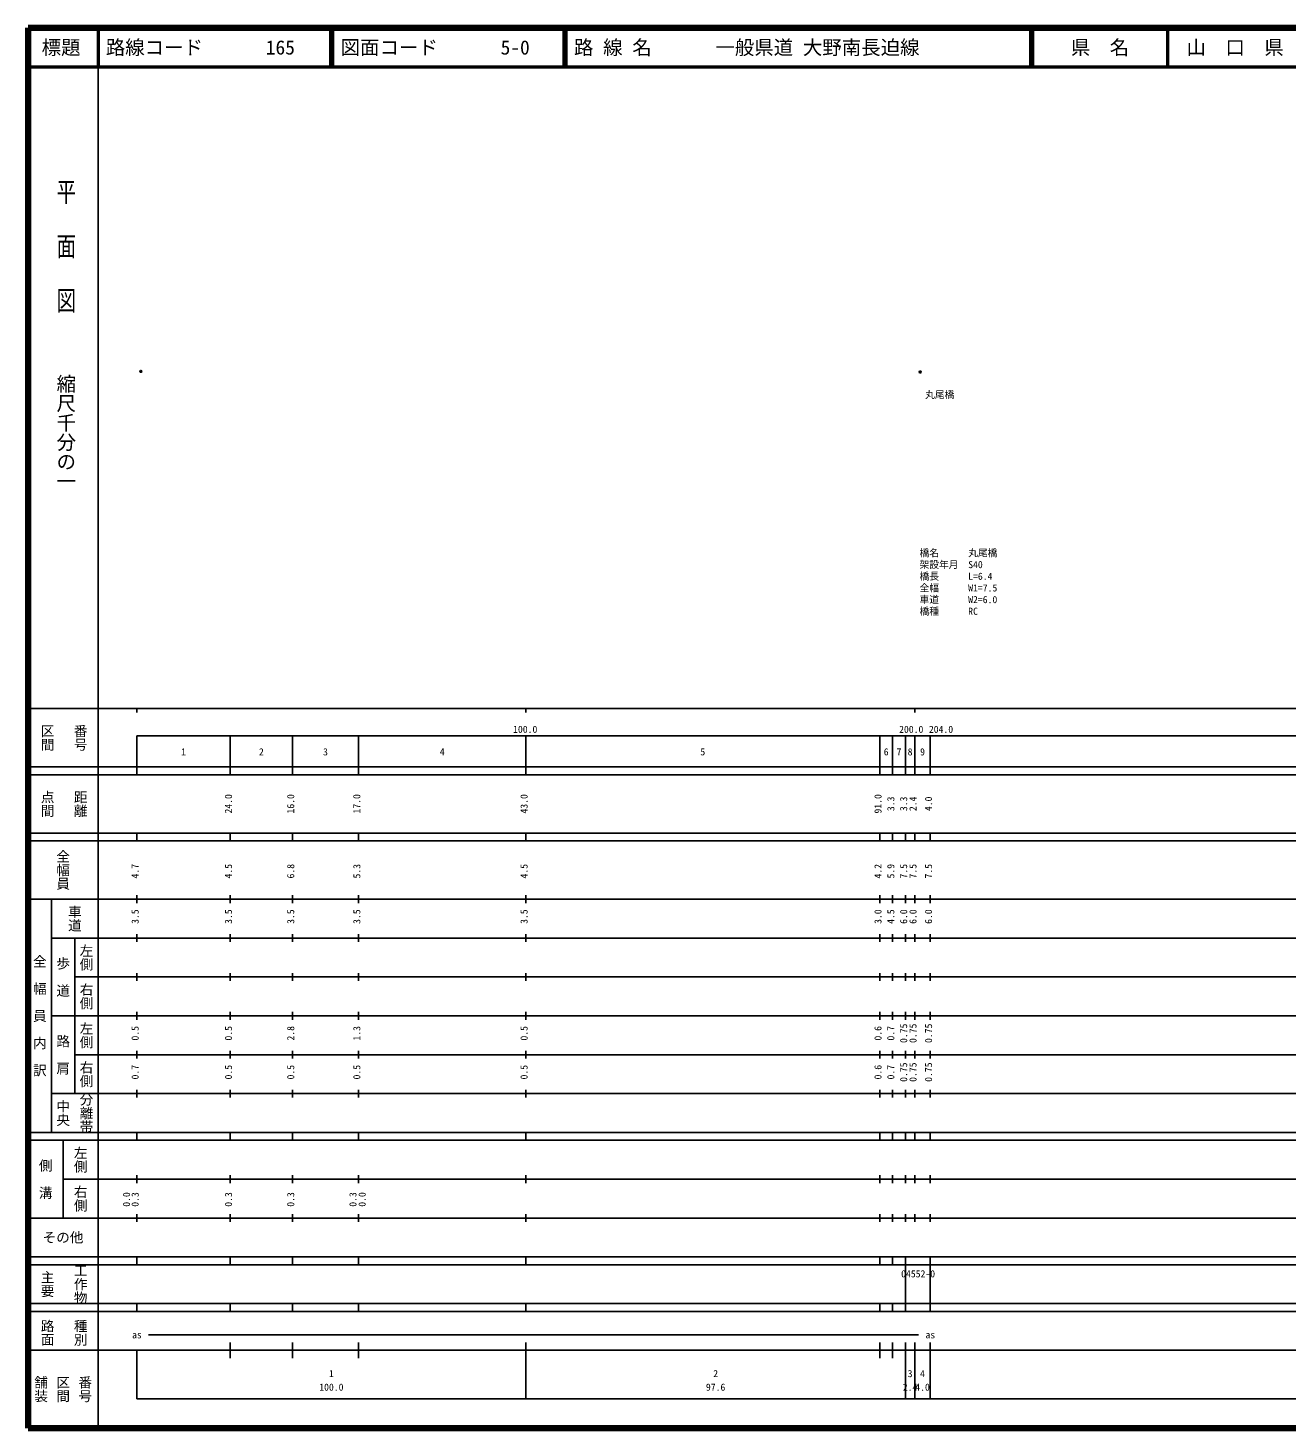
# Model space of a CAD drawing. Units: millimetres on the paper, with parts at other scales. Extents: x 40 to 680, y 20 to 380.
# Drawn here: x 40 to 363.7, y 20 to 380 of the extents above; entities that cross this region are included whole.
import ezdxf
from ezdxf.enums import TextEntityAlignment as Align

# ---------------------------------------------------------------- set-up
doc = ezdxf.new("R2010")
doc.units = ezdxf.units.MM
doc.header["$PDMODE"] = 32
doc.header["$PDSIZE"] = 0.5
for name, color, linetype in [('M-BGD', 7, 'Continuous'), ('M-OTRS', 6, 'Continuous'), ('M-TTL-TXT', 7, 'Continuous')]:
    doc.layers.add(name, color=color, linetype=linetype)
for name, color, linetype, lineweight in [('M-TTL', 2, 'Continuous', 140), ('M-TTL-BAND', 7, 'Continuous', 25), ('M-TTL-LINE', 7, 'Continuous', 50)]:
    doc.layers.add(name, color=color, linetype=linetype, lineweight=lineweight)
doc.styles.add('@ＭＳ ゴシック', font='')
doc.styles.add('ＭＳ ゴシック', font='')
doc.styles.get('@ＭＳ ゴシック').set_extended_font_data('@MS Gothic')
doc.styles.get('ＭＳ ゴシック').set_extended_font_data('MS Gothic')

msp = doc.modelspace()

# ---------------------------------------------------------------- linework, layer by layer
at = {"layer": 'M-OTRS'}
for p in [(69.03, 291.708), (269.413, 291.541)]:
    msp.add_point(p, dxfattribs=at)
at = {"layer": 'M-TTL'}
for p, q in [((40, 380), (40, 20)), ((680, 380), (40, 380)), ((40, 20), (680, 20))]:
    msp.add_line(p, q, dxfattribs=at)
at = {"layer": 'M-TTL-BAND'}
for p, q in [((58, 370), (58, 20)), ((40, 205), (579, 205)), ((68, 205), (68, 204)), ((168, 205), (168, 204)), ((268, 205), (268, 204)), ((68, 198), (579, 198)), ((68, 198), (68, 188)), ((92, 188), (92, 198)), ((108, 188), (108, 198)), ((125, 188), (125, 198)), ((168, 188), (168, 198)), ((259, 188), (259, 198)), ((262.3, 188), (262.3, 198)), ((265.6, 188), (265.6, 198)), ((268, 188), (268, 198)), ((272, 188), (272, 198)), ((40, 190), (579, 190)), ((40, 188), (579, 188)), ((40, 173), (579, 173)), ((68, 171), (68, 173)), ((92, 171), (92, 173)), ((108, 171), (108, 173)), ((125, 171), (125, 173)), ((168, 171), (168, 173)), ((259, 171), (259, 173)), ((262.3, 171), (262.3, 173)), ((265.6, 171), (265.6, 173)), ((268, 171), (268, 173)), ((272, 171), (272, 173)), ((40, 171), (579, 171)), ((40, 156), (579, 156)), ((46, 96), (46, 156)), ((68, 155), (68, 157)), ((92, 155), (92, 157)), ((108, 155), (108, 157)), ((125, 155), (125, 157)), ((168, 155), (168, 157)), ((259, 155), (259, 157)), ((262.3, 155), (262.3, 157)), ((265.6, 155), (265.6, 157)), ((268, 155), (268, 157)), ((272, 155), (272, 157)), ((46, 146), (579, 146)), ((52, 146), (52, 106)), ((68, 145), (68, 147)), ((92, 145), (92, 147)), ((108, 145), (108, 147)), ((125, 145), (125, 147)), ((168, 145), (168, 147)), ((259, 145), (259, 147)), ((262.3, 145), (262.3, 147)), ((265.6, 145), (265.6, 147)), ((268, 145), (268, 147)), ((272, 145), (272, 147)), ((68, 135), (68, 137)), ((92, 135), (92, 137)), ((108, 135), (108, 137)), ((125, 135), (125, 137)), ((168, 135), (168, 137)), ((259, 135), (259, 137)), ((262.3, 135), (262.3, 137)), ((265.6, 135), (265.6, 137)), ((268, 135), (268, 137)), ((272, 135), (272, 137)), ((52, 136), (579, 136)), ((46, 126), (579, 126)), ((68, 125), (68, 127)), ((92, 125), (92, 127)), ((108, 125), (108, 127)), ((125, 125), (125, 127)), ((168, 125), (168, 127)), ((259, 125), (259, 127)), ((262.3, 125), (262.3, 127)), ((265.6, 125), (265.6, 127)), ((268, 125), (268, 127)), ((272, 125), (272, 127)), ((52, 116), (579, 116)), ((68, 115), (68, 117)), ((92, 115), (92, 117)), ((108, 115), (108, 117)), ((125, 115), (125, 117)), ((168, 115), (168, 117)), ((259, 115), (259, 117)), ((262.3, 115), (262.3, 117)), ((265.6, 115), (265.6, 117)), ((268, 115), (268, 117)), ((272, 115), (272, 117)), ((46, 106), (579, 106)), ((68, 105), (68, 107)), ((92, 105), (92, 107)), ((108, 105), (108, 107)), ((125, 105), (125, 107)), ((168, 105), (168, 107)), ((259, 105), (259, 107)), ((262.3, 105), (262.3, 107)), ((265.6, 105), (265.6, 107)), ((268, 105), (268, 107)), ((272, 105), (272, 107)), ((40, 96), (579, 96)), ((40, 94), (579, 94)), ((49, 94), (49, 74)), ((68, 94), (68, 96)), ((92, 94), (92, 96)), ((108, 94), (108, 96)), ((125, 94), (125, 96)), ((168, 94), (168, 96)), ((259, 94), (259, 96)), ((262.3, 94), (262.3, 96)), ((265.6, 94), (265.6, 96)), ((268, 94), (268, 96)), ((272, 94), (272, 96)), ((49, 84), (579, 84)), ((68, 83), (68, 85)), ((92, 83), (92, 85)), ((108, 83), (108, 85)), ((125, 83), (125, 85)), ((168, 83), (168, 85)), ((259, 83), (259, 85)), ((262.3, 83), (262.3, 85)), ((265.6, 83), (265.6, 85)), ((268, 83), (268, 85)), ((272, 83), (272, 85)), ((40, 74), (579, 74)), ((68, 73), (68, 75)), ((92, 73), (92, 75)), ((108, 73), (108, 75)), ((125, 73), (125, 75)), ((168, 73), (168, 75)), ((259, 73), (259, 75)), ((262.3, 73), (262.3, 75)), ((265.6, 73), (265.6, 75)), ((268, 73), (268, 75)), ((272, 73), (272, 75)), ((40, 64), (579, 64)), ((40, 62), (579, 62)), ((68, 62), (68, 64)), ((92, 62), (92, 64)), ((108, 62), (108, 64)), ((125, 62), (125, 64)), ((168, 62), (168, 64)), ((259, 62), (259, 64)), ((262.3, 62), (262.3, 64)), ((265.6, 62), (265.6, 64)), ((265.6, 52), (265.6, 62)), ((272, 62), (272, 64)), ((272, 52), (272, 62)), ((40, 52), (579, 52)), ((68, 50), (68, 52)), ((92, 50), (92, 52)), ((108, 50), (108, 52)), ((125, 50), (125, 52)), ((168, 50), (168, 52)), ((259, 50), (259, 52)), ((262.3, 50), (262.3, 52)), ((265.6, 50), (265.6, 52)), ((272, 50), (272, 52)), ((40, 50), (579, 50)), ((71, 44), (269, 44)), ((40, 40), (579, 40)), ((68, 40), (68, 27.5)), ((92, 38), (92, 42)), ((108, 38), (108, 42)), ((125, 38), (125, 42)), ((168, 27.5), (168, 42)), ((259, 38), (259, 42)), ((262.3, 38), (262.3, 42)), ((265.6, 27.5), (265.6, 42)), ((268, 27.5), (268, 42)), ((272, 27.5), (272, 42)), ((68, 27.5), (579, 27.5))]:
    msp.add_line(p, q, dxfattribs=at)
at = {"layer": 'M-TTL-LINE'}
for p, q in [((58, 380), (58, 370)), ((117.75, 380), (117.75, 370)), ((118.25, 380), (118.25, 370)), ((177.75, 380), (177.75, 370)), ((178.25, 380), (178.25, 370)), ((297.75, 380), (297.75, 370)), ((298.25, 380), (298.25, 370)), ((333, 380), (333, 370)), ((40, 370), (680, 370))]:
    msp.add_line(p, q, dxfattribs=at)

# ---------------------------------------------------------------- texts
at = {"layer": 'M-BGD', "style": 'ＭＳ ゴシック'}
for s, p in [('丸尾橋', (270.674, 284.248)), ('橋名\u3000\u3000\u3000丸尾橋', (269.239, 243.555)), ('架設年月\u3000S40', (269.239, 240.555)), ('橋長\u3000\u3000\u3000L=6.4', (269.239, 237.555)), ('全幅\u3000\u3000\u3000W1=7.5', (269.239, 234.555)), ('車道\u3000\u3000\u3000W2=6.0', (269.239, 231.555)), ('橋種\u3000\u3000\u3000RC', (269.239, 228.555))]:
    msp.add_text(s, height=1.833, dxfattribs=at).set_placement(p, align=Align.BOTTOM_LEFT)
at = {"layer": 'M-TTL-BAND', "style": '@ＭＳ ゴシック', "width": 1.4}
msp.add_text('平  面  図', height=3.666, rotation=270, dxfattribs=at).set_placement((49.777, 306.475), align=Align.MIDDLE_RIGHT)
at = {"layer": 'M-TTL-BAND', "style": '@ＭＳ ゴシック'}
msp.add_text('縮尺千分の一', height=3.666, rotation=270, dxfattribs=at).set_placement((49.777, 261.03), align=Align.MIDDLE_RIGHT)
for s, p in [('区間', (45, 197.5)), ('番号', (53.5, 197.5)), ('点間', (45, 180.5)), ('距離', (53.5, 180.5)), ('全幅員', (49, 163.5)), ('車道', (52, 151)), ('左側', (55, 141)), ('全\u3000幅\u3000員\u3000内\u3000訳', (43, 126)), ('歩\u3000道', (49, 136)), ('右側', (55, 131)), ('左側', (55, 121)), ('路\u3000肩', (49, 116)), ('右側', (55, 111)), ('分離帯', (55, 101)), ('中央', (49, 101)), ('左側', (53.5, 89)), ('側\u3000溝', (44.5, 84)), ('右側', (53.5, 79)), ('工作物', (53.5, 57)), ('主要', (45, 57)), ('路面', (45, 44.5)), ('種別', (53.5, 44.5)), ('舗装', (43.333, 30)), ('区間', (49, 30)), ('番号', (54.667, 30))]:
    msp.add_text(s, height=2.566, rotation=270, dxfattribs=at).set_placement(p, align=Align.MIDDLE_CENTER)
at = {"layer": 'M-TTL-BAND', "style": 'ＭＳ ゴシック'}
for s, p in [('100.0', (167.844, 198.195)), ('200.0', (267.095, 198.195)), ('204.0', (274.749, 198.195)), ('1', (80, 192.405)), ('2', (100, 192.405)), ('3', (116.5, 192.405)), ('4', (146.5, 192.405)), ('5', (213.5, 192.405)), ('6', (260.65, 192.405)), ('7', (263.95, 192.405)), ('8', (266.8, 192.405)), ('9', (270, 192.405)), ('as', (68, 42.5)), ('as', (272, 42.5)), ('1', (118, 32.523)), ('2', (216.8, 32.523)), ('3', (266.8, 32.523)), ('4', (270, 32.523)), ('100.0', (118, 29.033)), ('97.6', (216.8, 29.033)), ('2.4', (266.8, 29.033)), ('4.0', (270, 29.033))]:
    msp.add_text(s, height=1.833, dxfattribs=at).set_placement(p, align=Align.BOTTOM_CENTER)
for s, p in [('24.0', (93, 180.5)), ('16.0', (109, 180.5)), ('17.0', (126, 180.5)), ('43.0', (169, 180.5)), ('91.0', (260, 180.5)), ('3.3', (263.3, 180.5)), ('3.3', (266.6, 180.5)), ('2.4', (269, 180.5)), ('4.0', (273, 180.5)), ('4.7', (69, 163.174)), ('4.5', (93, 163.174)), ('6.8', (109, 163.174)), ('5.3', (126, 163.174)), ('4.5', (169, 163.174)), ('4.2', (260, 163.174)), ('5.9', (263.3, 163.174)), ('7.5', (266.6, 163.174)), ('7.5', (269, 163.174)), ('7.5', (273, 163.174)), ('3.5', (69, 151.5)), ('3.5', (93, 151.5)), ('3.5', (109, 151.5)), ('3.5', (126, 151.5)), ('3.5', (169, 151.5)), ('3.0', (260, 151.5)), ('4.5', (263.3, 151.5)), ('6.0', (266.6, 151.5)), ('6.0', (269, 151.5)), ('6.0', (273, 151.5)), ('0.5', (69, 121.5)), ('0.5', (93, 121.5)), ('2.8', (109, 121.5)), ('1.3', (126, 121.5)), ('0.5', (169, 121.5)), ('0.6', (260, 121.5)), ('0.7', (263.3, 121.5)), ('0.75', (266.6, 121.5)), ('0.75', (269, 121.5)), ('0.75', (273, 121.5)), ('0.7', (69, 111.5)), ('0.5', (93, 111.5)), ('0.5', (109, 111.5)), ('0.5', (126, 111.5)), ('0.5', (169, 111.5)), ('0.6', (260, 111.5)), ('0.7', (263.3, 111.5)), ('0.75', (266.6, 111.5)), ('0.75', (269, 111.5)), ('0.75', (273, 111.5)), ('0.0', (66.781, 78.764)), ('0.3', (69, 78.764)), ('0.3', (93, 78.764)), ('0.3', (109, 78.764)), ('0.3', (125, 78.764)), ('0.0', (127.37, 78.764))]:
    msp.add_text(s, height=1.833, rotation=90, dxfattribs=at).set_placement(p, align=Align.BOTTOM_CENTER)
for s, height, p in [('その他', 2.566, (49, 69)), ('04552-0', 1.833, (268.864, 59.655))]:
    msp.add_text(s, height=height, dxfattribs=at).set_placement(p, align=Align.MIDDLE_CENTER)
at = {"layer": 'M-TTL-TXT', "style": 'ＭＳ ゴシック'}
for s, p in [('標題', (48.5, 375)), ('県\u3000名', (315.625, 375)), ('山\u3000口\u3000県', (350.375, 375))]:
    msp.add_text(s, height=3.666, dxfattribs=at).set_placement(p, align=Align.MIDDLE_CENTER)
for s, p in [('路線コード', (60, 375)), ('165', (101.142, 375)), ('図面コード', (120.38, 375)), ('5-0', (161.521, 375)), ('路 線 名', (180.38, 375)), ('一般県道 大野南長迫線', (216.734, 375))]:
    msp.add_text(s, height=3.666, dxfattribs=at).set_placement(p, align=Align.MIDDLE_LEFT)

doc.saveas('drawing.dxf')
